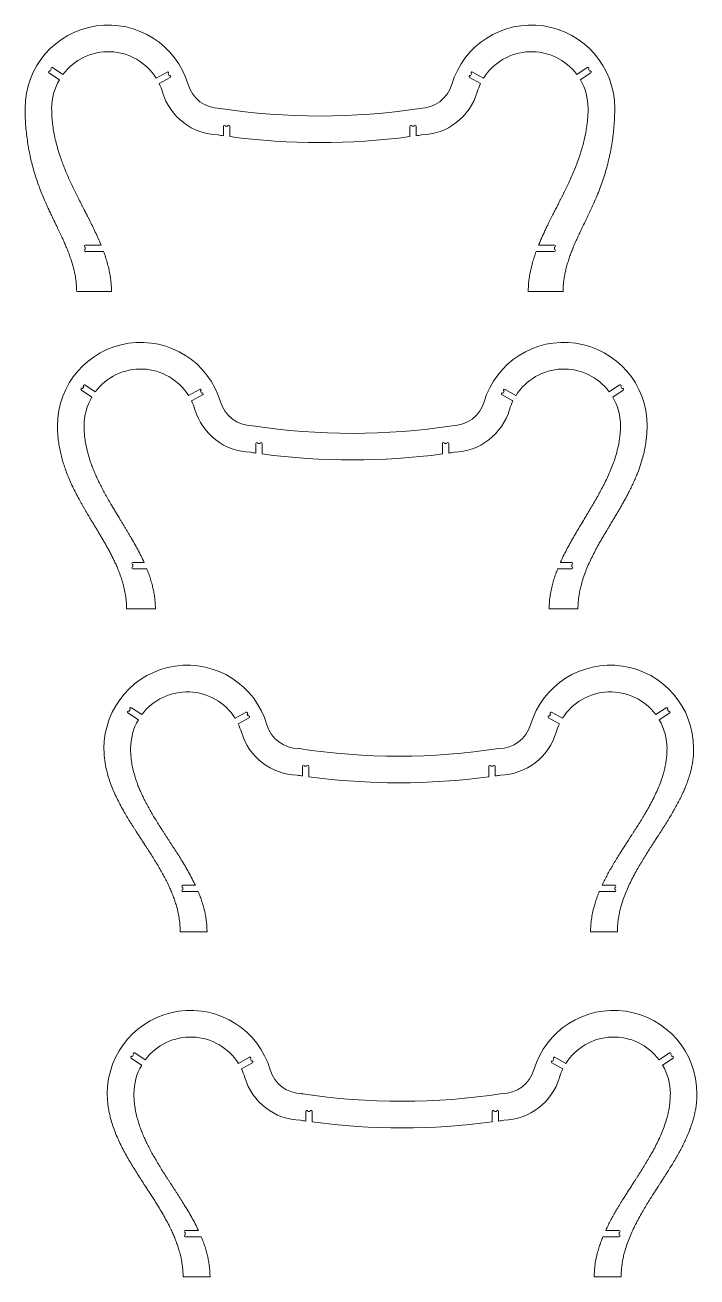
# Model space of a CAD drawing. Header units: millimetres. Extents: x -1732 to 2148, y -3588 to 3891.
# Drawn here: x 98 to 2115, y 134 to 3891 of the extents above; entities that cross this region are included whole.
import ezdxf

# ---------------------------------------------------------------- set-up
doc = ezdxf.new("R2010")
doc.units = ezdxf.units.MM

msp = doc.modelspace()

# ---------------------------------------------------------------- linework, layer by layer
at = {"color": 7, "linetype": 'Continuous', "lineweight": 15}
for p, q in [((176.7, 3757.9), (173.2, 3752.6)), ((211.5, 3742.4), (180.2, 3763.2)), ((1786.1, 3763.2), (1754.7, 3742.4)), ((1793.1, 3752.6), (1789.6, 3757.9)), ((169.7, 3747.3), (201, 3726.6)), ((524.3, 3749.7), (491.4, 3731.4)), ((500.7, 3714.8), (533.5, 3733.1)), ((530.5, 3738.6), (527.4, 3744.2)), ((1432.7, 3733.1), (1465.5, 3714.8)), ((1438.8, 3744.2), (1435.8, 3738.6)), ((1474.8, 3731.4), (1441.9, 3749.7)), ((1765.2, 3726.6), (1796.6, 3747.3)), ((693.6, 3587.4), (693.6, 3558.5)), ((706.3, 3587.4), (699.9, 3587.4)), ((712.6, 3555.9), (712.6, 3587.4)), ((1253.6, 3587.4), (1253.6, 3555.9)), ((1266.3, 3587.4), (1259.9, 3587.4)), ((1272.6, 3558.5), (1272.6, 3587.4)), ((326.2, 3230.2), (278.5, 3230.2)), ((278.5, 3223.9), (278.5, 3217.5)), ((278.5, 3211.2), (333.6, 3211.2)), ((1632.5, 3211.2), (1687.7, 3211.2)), ((1687.7, 3230.2), (1639.8, 3230.2)), ((1687.7, 3217.5), (1687.7, 3223.9)), ((252.8, 3090.7), (357.4, 3090.7)), ((1608.8, 3090.7), (1713.5, 3090.7)), ((266.9, 2795.1), (298.3, 2774.4)), ((273.9, 2805.7), (270.4, 2800.4)), ((308.7, 2790.2), (277.4, 2811)), ((621.6, 2797.5), (588.7, 2779.2)), ((598, 2762.6), (630.8, 2780.9)), ((627.7, 2786.4), (624.6, 2792)), ((1530, 2780.9), (1562.8, 2762.6)), ((1536.1, 2792), (1533, 2786.4)), ((1572, 2779.2), (1539.2, 2797.5)), ((1883.3, 2811), (1852, 2790.2)), ((1862.5, 2774.4), (1893.8, 2795.1)), ((1890.3, 2800.4), (1886.8, 2805.7)), ((790.9, 2635.2), (790.9, 2606.3)), ((803.5, 2635.2), (797.2, 2635.2)), ((809.9, 2603.7), (809.9, 2635.2)), ((1350.9, 2635.2), (1350.9, 2603.7)), ((1363.5, 2635.2), (1357.2, 2635.2)), ((1369.9, 2606.3), (1369.9, 2635.2)), ((455.3, 2278), (421.3, 2278)), ((421.3, 2271.7), (421.3, 2265.3)), ((421.3, 2259), (463.4, 2259)), ((1697.1, 2259), (1739.4, 2259)), ((1739.4, 2278), (1705.2, 2278)), ((1739.4, 2265.3), (1739.4, 2271.7)), ((402.8, 2138.5), (489.2, 2138.5)), ((1671.6, 2138.5), (1758, 2138.5)), ((448.5, 1821.5), (417.2, 1842.2)), ((2023.1, 1842.2), (1991.7, 1821.5)), ((406.7, 1826.4), (438, 1805.6)), ((413.7, 1837), (410.2, 1831.7)), ((761.3, 1828.8), (728.5, 1810.5)), ((737.7, 1793.9), (770.5, 1812.2)), ((767.5, 1817.7), (764.4, 1823.2)), ((1669.7, 1812.2), (1702.5, 1793.9)), ((1675.8, 1823.2), (1672.8, 1817.7)), ((1711.8, 1810.5), (1678.9, 1828.8)), ((2002.2, 1805.6), (2033.6, 1826.4)), ((2030.1, 1831.7), (2026.6, 1837)), ((930.6, 1666.5), (930.6, 1637.6)), ((943.3, 1666.5), (936.9, 1666.5)), ((949.6, 1634.9), (949.6, 1666.5)), ((1490.6, 1666.5), (1490.6, 1634.9)), ((1503.3, 1666.5), (1496.9, 1666.5)), ((1509.6, 1637.6), (1509.6, 1666.5)), ((609.4, 1309.3), (571.4, 1309.3)), ((571.4, 1302.9), (571.4, 1296.6)), ((571.4, 1290.3), (617.8, 1290.3)), ((1822.1, 1290.3), (1868.8, 1290.3)), ((1868.8, 1309.3), (1830.5, 1309.3)), ((1868.8, 1296.6), (1868.8, 1302.9)), ((563.7, 1169.8), (644.3, 1169.8)), ((1796, 1169.8), (1876.5, 1169.8)), ((416.6, 790.8), (447.9, 770)), ((423.6, 801.3), (420.1, 796.1)), ((458.4, 785.9), (427.1, 806.6)), ((771.3, 793.2), (738.4, 774.9)), ((1721.7, 774.9), (1688.9, 793.2)), ((2033, 806.6), (2001.7, 785.9)), ((2012.2, 770), (2043.5, 790.8)), ((2040, 796.1), (2036.5, 801.3)), ((747.6, 758.3), (780.5, 776.5)), ((777.4, 782.1), (774.3, 787.6)), ((1679.6, 776.5), (1712.5, 758.3)), ((1685.8, 787.6), (1682.7, 782.1)), ((940.6, 630.9), (940.6, 601.9)), ((953.2, 630.9), (946.9, 630.9)), ((959.6, 599.3), (959.6, 630.9)), ((1500.6, 630.9), (1500.6, 599.3)), ((1513.2, 630.9), (1506.9, 630.9)), ((1519.6, 601.9), (1519.6, 630.9)), ((618.5, 273.6), (578.7, 273.6)), ((578.7, 267.3), (578.7, 261)), ((1881.4, 273.6), (1841.3, 273.6)), ((1881.4, 261), (1881.4, 267.3)), ((578.7, 254.6), (626.9, 254.6)), ((1833, 254.6), (1881.4, 254.6)), ((572.4, 134.1), (653.3, 134.1)), ((1806.8, 134.1), (1887.7, 134.1))]:
    msp.add_line(p, q, dxfattribs=at)
for centre, radius, start, end in [((347.7, 3640.7), 250, 16.6015, 180), ((1618.5, 3640.7), 250, 0, 163.3985), ((347.7, 3640.7), 170, 32.2638, 143.2544), ((1618.5, 3640.7), 170, 36.7456, 147.7362), ((178.4, 3760.5), 3.17, 56.4578, 236.4578), ((1787.8, 3760.5), 3.17, 303.5422, 123.5422), ((171.4, 3750), 3.17, 56.4578, 236.4578), ((347.7, 3640.7), 170, 149.6613, 180), ((525.8, 3746.9), 3.17, 299.0603, 119.0603), ((532, 3735.9), 3.17, 299.0603, 119.0603), ((1434.2, 3735.9), 3.17, 60.9397, 240.9397), ((1440.4, 3746.9), 3.17, 60.9397, 240.9397), ((1618.5, 3640.7), 170, 0, 30.3387), ((1794.8, 3750), 3.17, 303.5422, 123.5422), ((347.7, 3640.7), 170, 16.6015, 25.8568), ((683.1, 3740.7), 180, 196.6015, 268.4002), ((683.1, 3740.7), 100, 196.6015, 269.5912), ((1283.1, 3740.7), 100, 270, 343.3985), ((1283.1, 3740.7), 180, 271.5998, 343.3985), ((1618.5, 3640.7), 170, 154.1432, 163.3985), ((682.3, 3630.7), 10, 81.2428, 89.5912), ((983.1, 5583.3), 1965.6, 261.2428, 278.779), ((696.8, 3587.4), 3.17, 0, 180), ((709.4, 3587.4), 3.17, 0, 180), ((1256.8, 3587.4), 3.17, 0, 180), ((1269.4, 3587.4), 3.17, 0, 180), ((983.1, 5583.5), 2045.6, 261.4246, 261.8641), ((983.1, 5583.5), 2045.6, 262.4013, 277.5987), ((983.1, 5583.5), 2045.6, 278.1359, 278.5754), ((278.5, 3227), 3.17, 90, 270), ((278.5, 3214.4), 3.17, 90, 270), ((1687.7, 3227), 3.17, 270, 90), ((1687.7, 3214.4), 3.17, 270, 90), ((445, 2688.5), 250, 16.6015, 180), ((1715.8, 2688.5), 250, 0, 163.3985), ((445, 2688.5), 170, 32.2638, 143.2544), ((1715.8, 2688.5), 170, 36.7456, 147.7362), ((268.7, 2797.8), 3.17, 56.4578, 236.4578), ((275.7, 2808.3), 3.17, 56.4578, 236.4578), ((623.1, 2794.7), 3.17, 299.0603, 119.0603), ((629.3, 2783.7), 3.17, 299.0603, 119.0603), ((1531.5, 2783.7), 3.17, 60.9397, 240.9397), ((1537.6, 2794.7), 3.17, 60.9397, 240.9397), ((1885.1, 2808.3), 3.17, 303.5422, 123.5422), ((1892.1, 2797.8), 3.17, 303.5422, 123.5422), ((445, 2688.5), 170, 149.6613, 180), ((445, 2688.5), 170, 16.6015, 25.8568), ((780.4, 2788.5), 100, 196.6015, 269.5912), ((1380.4, 2788.5), 100, 270, 343.3985), ((1715.8, 2688.5), 170, 154.1432, 163.3985), ((1715.8, 2688.5), 170, 0, 30.3387), ((780.4, 2788.5), 180, 196.6015, 268.4002), ((1380.4, 2788.5), 180, 271.5998, 343.3985), ((779.6, 2678.5), 10, 81.2428, 89.5912), ((1080.4, 4631.1), 1965.6, 261.2428, 278.779), ((794, 2635.2), 3.17, 0, 180), ((806.7, 2635.2), 3.17, 0, 180), ((1354, 2635.2), 3.17, 0, 180), ((1366.7, 2635.2), 3.17, 0, 180), ((1080.4, 4631.3), 2045.6, 261.4246, 261.8641), ((1080.4, 4631.3), 2045.6, 262.4013, 277.5987), ((1080.4, 4631.3), 2045.6, 278.1359, 278.5754), ((421.3, 2274.8), 3.17, 90, 270), ((421.3, 2262.2), 3.17, 90, 270), ((1739.4, 2274.8), 3.17, 270, 90), ((1739.4, 2262.2), 3.17, 270, 90), ((584.7, 1719.8), 250, 16.6015, 180), ((1855.5, 1719.8), 250, 0, 163.3985), ((584.7, 1719.8), 170, 32.2638, 143.2544), ((1855.5, 1719.8), 170, 36.7456, 147.7362), ((415.4, 1839.6), 3.17, 56.4578, 236.4578), ((2024.8, 1839.6), 3.17, 303.5422, 123.5422), ((408.4, 1829), 3.17, 56.4578, 236.4578), ((584.7, 1719.8), 170, 149.6613, 180), ((762.8, 1826), 3.17, 299.0603, 119.0603), ((769, 1814.9), 3.17, 299.0603, 119.0603), ((1671.2, 1814.9), 3.17, 60.9397, 240.9397), ((1677.4, 1826), 3.17, 60.9397, 240.9397), ((1855.5, 1719.8), 170, 0, 30.3387), ((2031.8, 1829), 3.17, 303.5422, 123.5422), ((584.7, 1719.8), 170, 16.6015, 25.8568), ((920.1, 1819.8), 180, 196.6015, 268.4002), ((920.1, 1819.8), 100, 196.6015, 269.5912), ((1520.1, 1819.8), 100, 270, 343.3985), ((1520.1, 1819.8), 180, 271.5998, 343.3985), ((1855.5, 1719.8), 170, 154.1432, 163.3985), ((919.3, 1709.8), 10, 81.2428, 89.5912), ((1220.1, 3662.4), 1965.6, 261.2428, 278.779), ((933.8, 1666.5), 3.17, 0, 180), ((946.4, 1666.5), 3.17, 0, 180), ((1493.8, 1666.5), 3.17, 0, 180), ((1506.4, 1666.5), 3.17, 0, 180), ((1220.1, 3662.6), 2045.6, 261.4246, 261.8641), ((1220.1, 3662.6), 2045.6, 262.4013, 277.5987), ((1220.1, 3662.6), 2045.6, 278.1359, 278.5754), ((571.4, 1306.1), 3.17, 90, 270), ((571.4, 1293.4), 3.17, 90, 270), ((1868.8, 1306.1), 3.17, 270, 90), ((1868.8, 1293.4), 3.17, 270, 90), ((594.7, 684.1), 250, 16.6015, 180), ((1865.5, 684.1), 250, 0, 163.3985), ((594.7, 684.1), 170, 32.2638, 143.2544), ((1865.5, 684.1), 170, 36.7456, 147.7362), ((418.4, 793.4), 3.17, 56.4578, 236.4578), ((425.4, 804), 3.17, 56.4578, 236.4578), ((772.8, 790.4), 3.17, 299.0603, 119.0603), ((1687.3, 790.4), 3.17, 60.9397, 240.9397), ((2034.8, 804), 3.17, 303.5422, 123.5422), ((2041.8, 793.4), 3.17, 303.5422, 123.5422), ((594.7, 684.1), 170, 149.6613, 180), ((594.7, 684.1), 170, 16.6015, 25.8568), ((779, 779.3), 3.17, 299.0603, 119.0603), ((930.1, 784.1), 100, 196.6015, 269.5912), ((1530.1, 784.1), 100, 270, 343.3985), ((1681.2, 779.3), 3.17, 60.9397, 240.9397), ((1865.5, 684.1), 170, 154.1432, 163.3985), ((1865.5, 684.1), 170, 0, 30.3387), ((930.1, 784.1), 180, 196.6015, 268.4002), ((1530.1, 784.1), 180, 271.5998, 343.3985), ((929.3, 674.2), 10, 81.2428, 89.5912), ((1230.1, 2626.8), 1965.6, 261.2428, 278.779), ((1230.1, 2627), 2045.6, 261.4246, 261.8641), ((943.7, 630.9), 3.17, 0, 180), ((956.4, 630.9), 3.17, 0, 180), ((1503.7, 630.9), 3.17, 0, 180), ((1516.4, 630.9), 3.17, 0, 180), ((1230.1, 2627), 2045.6, 278.1359, 278.5754), ((1230.1, 2627), 2045.6, 262.4013, 277.5987), ((578.7, 270.5), 3.17, 90, 270), ((1881.4, 270.5), 3.17, 270, 90), ((578.7, 257.8), 3.17, 90, 270), ((1881.4, 257.8), 3.17, 270, 90)]:
    msp.add_arc(centre, radius, start, end, dxfattribs=at)
for points, knots in [([(97.7, 3640.7), (97.8, 3632.7), (98, 3616.7), (99.4, 3592.7), (101.5, 3568.7), (104.5, 3544.8), (108.4, 3521.1), (112.8, 3498.6), (117.7, 3477.4), (123, 3457.5), (128.9, 3437.8), (135.4, 3418.2), (142.5, 3398.9), (150.1, 3379.7), (157.5, 3362.4), (164.4, 3347.1), (170.6, 3333.5), (175.5, 3323.3), (178.8, 3316.3), (180.6, 3312.7), (182.3, 3309), (184, 3305.6), (185.4, 3302.7), (186.7, 3300), (187.9, 3297.4), (189.3, 3294.6), (190.6, 3291.9), (191.7, 3289.6), (193.1, 3286.8), (194.7, 3283.5), (196.6, 3279.4), (198.6, 3275.3), (200.5, 3271.2), (202.4, 3267.3), (204.3, 3263.3), (206.1, 3259.4), (208.4, 3254.5), (210.9, 3249), (213.8, 3242.6), (216.6, 3236.3), (220.3, 3227.6), (224.9, 3216.6), (230.1, 3203.1), (235, 3189.5), (239.4, 3175.8), (243.6, 3160.8), (247.4, 3144.4), (250.4, 3126.7), (252.4, 3108.7), (252.6, 3096.7), (252.8, 3090.7)], [0, 0, 0, 0, 0.04147, 0.083257, 0.124995, 0.166687, 0.208404, 0.250006, 0.285762, 0.321396, 0.357081, 0.392803, 0.428498, 0.46422, 0.500008, 0.52597, 0.551855, 0.577549, 0.584629, 0.592045, 0.598682, 0.605686, 0.611712, 0.615715, 0.620861, 0.626815, 0.631979, 0.636432, 0.640173, 0.648109, 0.655493, 0.663708, 0.671679, 0.679227, 0.68635, 0.694257, 0.702137, 0.713999, 0.726095, 0.738297, 0.750012, 0.77521, 0.800268, 0.825226, 0.850137, 0.875017, 0.906264, 0.937511, 0.968756, 1, 1, 1, 1]), ([(326.2, 3230.2), (325.9, 3230.9), (323.1, 3237.9), (317.4, 3251), (308.9, 3269.6), (300, 3287.9), (293.4, 3301.2), (289.1, 3309.8), (287.3, 3313.4), (285.5, 3316.8), (283.8, 3320.2), (282.2, 3323.3), (280.7, 3326.2), (279.4, 3328.7), (278.2, 3331), (277.1, 3333.2), (275.9, 3335.5), (274.3, 3338.7), (272.5, 3342.3), (270.5, 3346), (268.7, 3349.7), (266.8, 3353.4), (264.9, 3357), (263.2, 3360.4), (259.3, 3368), (253.3, 3380), (245.2, 3396.4), (237.3, 3412.8), (229.7, 3429.4), (222.4, 3446.2), (215.4, 3463.2), (208.9, 3480.2), (202.5, 3498.4), (196.5, 3517.4), (191, 3537.6), (186.3, 3557.9), (182.5, 3578.7), (179.8, 3599.5), (178, 3620.2), (177.8, 3633.9), (177.7, 3640.7)], [0, 0, 0, 0, 0.005124, 0.051383, 0.09762, 0.143828, 0.189891, 0.199194, 0.208866, 0.217365, 0.225688, 0.234751, 0.241086, 0.247739, 0.254254, 0.258503, 0.264325, 0.271721, 0.282954, 0.291806, 0.300724, 0.310683, 0.320007, 0.328697, 0.336753, 0.378207, 0.419661, 0.461115, 0.502569, 0.544026, 0.585481, 0.627644, 0.668389, 0.716307, 0.763363, 0.810878, 0.858607, 0.906636, 0.953723, 1, 1, 1, 1]), ([(1788.5, 3640.7), (1788.4, 3634.8), (1788.3, 3622.8), (1786.9, 3604.8), (1784.7, 3586.5), (1781.7, 3568.3), (1778, 3550.2), (1773.6, 3532.6), (1768.6, 3514.9), (1762.8, 3497), (1756.2, 3478.3), (1748.7, 3459.3), (1740.8, 3440.4), (1732.7, 3422.5), (1724.8, 3405.5), (1719, 3393.5), (1715.1, 3385.7), (1713.3, 3382.1), (1711.5, 3378.5), (1709.7, 3374.9), (1707.9, 3371.4), (1706.1, 3367.6), (1704, 3363.6), (1701.8, 3359.2), (1699.2, 3354.1), (1696.7, 3349.1), (1693.9, 3343.7), (1691.2, 3338.4), (1688.4, 3332.9), (1685.7, 3327.7), (1681.3, 3318.9), (1675, 3306.6), (1667.9, 3292.2), (1661.5, 3279.1), (1656.1, 3267.5), (1650.7, 3255.8), (1645.6, 3244.1), (1642, 3235.5), (1640.1, 3230.9), (1639.8, 3230.2)], [0, 0, 0, 0, 0.040327, 0.081341, 0.123132, 0.165787, 0.20675, 0.248686, 0.289546, 0.331584, 0.377273, 0.424261, 0.470609, 0.516951, 0.557721, 0.598429, 0.607661, 0.617116, 0.626154, 0.634911, 0.644002, 0.653427, 0.663185, 0.674601, 0.687464, 0.701771, 0.712905, 0.728832, 0.742182, 0.755225, 0.768843, 0.808914, 0.849479, 0.878346, 0.90743, 0.936796, 0.965884, 0.994784, 1, 1, 1, 1]), ([(1713.5, 3090.7), (1713.5, 3095.5), (1713.7, 3105.1), (1715, 3119.4), (1716.9, 3133.7), (1719.6, 3147.9), (1723, 3162.2), (1727, 3176.5), (1731.6, 3190.9), (1736.7, 3205.2), (1742.2, 3219.3), (1748.1, 3233.3), (1754.2, 3247.1), (1760.5, 3260.8), (1767.5, 3275.6), (1775.2, 3291.7), (1783.6, 3309), (1791.9, 3326.4), (1799.9, 3343.5), (1808.4, 3362.4), (1817.1, 3383), (1825.9, 3405.3), (1833.9, 3428), (1841.2, 3450.9), (1847.5, 3474.1), (1853.1, 3497.5), (1857.8, 3521.1), (1861.6, 3544.8), (1864.7, 3568.7), (1866.8, 3592.7), (1868.2, 3616.7), (1868.4, 3632.7), (1868.5, 3640.7)], [0, 0, 0, 0, 0.024951, 0.049895, 0.074868, 0.09989, 0.124991, 0.151139, 0.177302, 0.203482, 0.229713, 0.25599, 0.282416, 0.308528, 0.334324, 0.367147, 0.40147, 0.43436, 0.467102, 0.499998, 0.541801, 0.583421, 0.624997, 0.666743, 0.708297, 0.749996, 0.791598, 0.833316, 0.875005, 0.916747, 0.958539, 1, 1, 1, 1]), ([(357.4, 3090.7), (357.3, 3096.6), (357.1, 3108.3), (355.4, 3125.9), (352.7, 3143.4), (349.1, 3160.6), (344.7, 3177.7), (339.5, 3194.6), (335.6, 3205.6), (333.6, 3211.2)], [0, 0, 0, 0, 0.1429242, 0.285791, 0.4286549, 0.5715032, 0.714341, 0.857178, 1, 1, 1, 1]), ([(1632.5, 3211.2), (1630.5, 3205.6), (1626.6, 3194.6), (1621.5, 3177.7), (1617.1, 3160.6), (1613.5, 3143.3), (1610.8, 3125.9), (1609.1, 3108.3), (1608.9, 3096.6), (1608.8, 3090.7)], [0, 0, 0, 0, 0.142825, 0.285665, 0.428504, 0.571353, 0.714218, 0.857096, 1, 1, 1, 1]), ([(195, 2688.5), (195.1, 2682.3), (195.3, 2669.9), (196.8, 2651.4), (199.3, 2632.9), (202.7, 2614.6), (206.9, 2596.4), (211.9, 2578.6), (217.7, 2560.8), (224.4, 2542.7), (232.2, 2524), (240.8, 2505.1), (250.1, 2486.5), (258.1, 2471.4), (264.4, 2459.9), (269, 2451.7), (273.7, 2443.6), (278.4, 2435.5), (283.1, 2427.5), (287.9, 2419.4), (293.1, 2410.7), (298.9, 2401.1), (305.1, 2390.9), (311.4, 2380.4), (317.6, 2370.2), (323.7, 2359.9), (329.7, 2349.7), (335.9, 2339.1), (342.2, 2328.1), (348.5, 2316.6), (354.6, 2305.1), (360.6, 2293.4), (366.6, 2281.1), (372.5, 2268.1), (378.3, 2254.3), (383.6, 2240.4), (388.4, 2226.3), (393, 2210.9), (397, 2194), (400.3, 2175.6), (402.4, 2157.1), (402.6, 2144.7), (402.8, 2138.5)], [0, 0, 0, 0, 0.031044, 0.062495, 0.093511, 0.124992, 0.155949, 0.18749, 0.21834, 0.249992, 0.284928, 0.31986, 0.354791, 0.389724, 0.405691, 0.421078, 0.437124, 0.452378, 0.468558, 0.48353, 0.499999, 0.519429, 0.54, 0.560001, 0.581028, 0.600373, 0.620315, 0.640426, 0.662204, 0.684138, 0.706274, 0.728209, 0.750009, 0.775146, 0.800194, 0.825177, 0.85011, 0.875016, 0.906264, 0.937511, 0.968756, 1, 1, 1, 1]), ([(455.3, 2278), (452.2, 2284.5), (446.1, 2297.6), (436.2, 2316.8), (425.8, 2335.7), (417.1, 2350.9), (410.2, 2362.6), (405.2, 2371), (400.3, 2379.1), (395.3, 2387.5), (390.2, 2395.8), (385, 2404.3), (380.4, 2412), (376.3, 2418.8), (372.8, 2424.5), (369.4, 2430.2), (366, 2435.8), (362.5, 2441.6), (359.1, 2447.3), (353.8, 2456.4), (346.5, 2469), (337.8, 2484.5), (329.8, 2499.5), (322.3, 2514.1), (315.1, 2528.9), (308.6, 2543.4), (302.6, 2557.7), (297.2, 2571.7), (292.3, 2585.8), (287.9, 2600), (283.8, 2615.8), (280.1, 2632.8), (277.2, 2651.3), (275.3, 2669.9), (275.1, 2682.3), (275, 2688.5)], [0, 0, 0, 0, 0.047735, 0.095398, 0.142807, 0.190192, 0.211903, 0.232684, 0.254679, 0.274583, 0.297449, 0.318836, 0.340482, 0.356823, 0.371413, 0.385041, 0.400416, 0.414913, 0.429418, 0.444475, 0.484965, 0.525512, 0.561711, 0.597898, 0.634079, 0.670249, 0.703366, 0.736395, 0.769354, 0.802263, 0.835138, 0.876861, 0.917572, 0.959094, 1, 1, 1, 1]), ([(1885.8, 2688.5), (1885.7, 2683.6), (1885.6, 2673.6), (1884.3, 2658.8), (1882.4, 2644), (1879.7, 2629.2), (1875.9, 2612.7), (1870.7, 2594.4), (1864, 2574.6), (1856.4, 2555.1), (1848, 2536), (1838.9, 2517.1), (1829.5, 2498.9), (1819.9, 2481.2), (1810.2, 2464), (1800.2, 2447), (1790.1, 2430), (1779.6, 2412.5), (1768.7, 2394.6), (1757.7, 2376.2), (1746.9, 2357.8), (1736.3, 2339.3), (1726.1, 2320.7), (1716.3, 2301.7), (1709.4, 2287.5), (1705.8, 2279.5), (1705.2, 2278)], [0, 0, 0, 0, 0.03261, 0.065683, 0.098545, 0.131316, 0.164848, 0.210925, 0.257011, 0.303112, 0.34923, 0.395373, 0.441546, 0.485067, 0.528593, 0.57213, 0.615701, 0.659425, 0.707243, 0.754286, 0.801292, 0.848273, 0.895244, 0.942201, 0.989145, 1, 1, 1, 1]), ([(1758, 2138.5), (1758.1, 2143.5), (1758.3, 2153.4), (1759.6, 2168.2), (1761.7, 2182.9), (1764.5, 2197.6), (1768.6, 2214), (1774, 2232), (1781.1, 2251.6), (1789.1, 2270.8), (1797.9, 2289.7), (1807.3, 2308.3), (1816, 2324.6), (1823.9, 2338.7), (1830.8, 2350.6), (1837.7, 2362.4), (1843.1, 2371.6), (1847, 2378.1), (1849.4, 2382.1), (1851.4, 2385.4), (1853, 2388), (1854.2, 2390.1), (1855.6, 2392.4), (1857.3, 2395.3), (1859.1, 2398.3), (1860.8, 2401), (1862.4, 2403.7), (1863.9, 2406.2), (1865.6, 2409), (1868.7, 2414.2), (1873.4, 2422), (1879.4, 2432.3), (1885.4, 2442.5), (1891.3, 2452.8), (1897.1, 2463.2), (1902.8, 2473.6), (1909.1, 2485.5), (1915.8, 2498.7), (1922.9, 2513.5), (1929.6, 2528.4), (1936.5, 2545), (1943.4, 2563.4), (1950, 2583.7), (1955.6, 2604.3), (1960, 2625.1), (1963.3, 2646.1), (1965.4, 2667.3), (1965.7, 2681.5), (1965.8, 2688.5)], [0, 0, 0, 0, 0.024963, 0.049916, 0.074892, 0.099911, 0.124993, 0.159922, 0.194856, 0.229801, 0.26476, 0.299738, 0.33474, 0.357701, 0.380858, 0.404175, 0.426603, 0.434721, 0.442184, 0.449892, 0.454126, 0.457722, 0.462283, 0.467809, 0.474356, 0.479786, 0.484133, 0.489719, 0.495055, 0.500004, 0.520786, 0.54042, 0.560158, 0.580371, 0.600192, 0.620163, 0.640243, 0.66769, 0.695132, 0.722572, 0.750014, 0.785779, 0.821606, 0.857416, 0.893088, 0.928704, 0.964528, 1, 1, 1, 1]), ([(489.2, 2138.5), (489.1, 2143.5), (488.9, 2153.4), (487.6, 2168.3), (485.6, 2183.1), (482.8, 2197.8), (479.1, 2212.9), (474.7, 2228.2), (469.4, 2243.7), (465.4, 2253.9), (463.4, 2259)], [0, 0, 0, 0, 0.120526, 0.240815, 0.361286, 0.481957, 0.602924, 0.735254, 0.867602, 1, 1, 1, 1]), ([(1697.1, 2259), (1695.1, 2253.9), (1691.2, 2243.7), (1686, 2228.2), (1681.2, 2211.7), (1677.1, 2194.2), (1674, 2175.8), (1672, 2157.2), (1671.7, 2144.7), (1671.6, 2138.5)], [0, 0, 0, 0, 0.132358, 0.264661, 0.396942, 0.547714, 0.698476, 0.849239, 1, 1, 1, 1]), ([(334.7, 1719.8), (334.8, 1714.8), (335, 1704.7), (336.3, 1689.7), (338.4, 1674.7), (341.2, 1659.8), (345.3, 1643.1), (350.9, 1624.8), (358.1, 1605), (366.4, 1585.5), (375.4, 1566.4), (385.2, 1547.6), (395.1, 1529.9), (405, 1513.1), (414.7, 1497.3), (422.8, 1484.5), (429, 1474.7), (433.5, 1467.8), (437, 1462.4), (439.5, 1458.6), (440.9, 1456.3), (442.4, 1454.1), (443.7, 1452.1), (444.7, 1450.6), (445.6, 1449.2), (446.5, 1447.8), (447.6, 1446.2), (448.8, 1444.2), (450.2, 1442.1), (451.6, 1440), (452.7, 1438.3), (453.6, 1436.9), (454.6, 1435.4), (455.7, 1433.7), (457.2, 1431.4), (459, 1428.6), (461.2, 1425.3), (463.6, 1421.5), (466.2, 1417.6), (469, 1413.3), (471.8, 1409), (477, 1400.8), (484.5, 1388.8), (493.9, 1373.5), (502.7, 1358.7), (510.9, 1344.3), (518.7, 1329.7), (526, 1315.3), (532.6, 1301.1), (538.6, 1287.2), (544.1, 1273.1), (549, 1258.9), (553.7, 1243.2), (557.9, 1226.1), (561.2, 1207.5), (563.3, 1188.7), (563.6, 1176.1), (563.7, 1169.8)], [0, 0, 0, 0, 0.024798, 0.049849, 0.074907, 0.099921, 0.124991, 0.159927, 0.194868, 0.229818, 0.264784, 0.299769, 0.33478, 0.365533, 0.396273, 0.426935, 0.440628, 0.453695, 0.46798, 0.472245, 0.476617, 0.481238, 0.485611, 0.488017, 0.490659, 0.493536, 0.496648, 0.499996, 0.505116, 0.509304, 0.512559, 0.514882, 0.517778, 0.521531, 0.525079, 0.53105, 0.538063, 0.544811, 0.553346, 0.561305, 0.570174, 0.578958, 0.609598, 0.64033, 0.667745, 0.695185, 0.722597, 0.750012, 0.775138, 0.800182, 0.825168, 0.850107, 0.875018, 0.906265, 0.937512, 0.968756, 1, 1, 1, 1]), ([(609.4, 1309.3), (606.2, 1315.9), (599.7, 1329.1), (589.2, 1348.5), (578.2, 1367.5), (567.3, 1385.5), (556.6, 1402.6), (549, 1414.4), (544.1, 1421.9), (541.9, 1425.3), (539.8, 1428.5), (537.7, 1431.8), (535.7, 1434.8), (533.8, 1437.8), (531.6, 1441.1), (529.2, 1444.8), (526.7, 1448.6), (524.3, 1452.4), (521.9, 1455.9), (519.5, 1459.7), (517, 1463.5), (514.4, 1467.5), (511.8, 1471.6), (509, 1475.9), (506.2, 1480.3), (501, 1488.5), (493.4, 1500.4), (484.1, 1515.7), (475.3, 1530.6), (467.2, 1545.1), (459.4, 1559.7), (452.2, 1574.1), (445.6, 1588.3), (439.6, 1602.2), (434.2, 1616.3), (429.3, 1630.6), (424.6, 1646.3), (420.5, 1663.4), (417.2, 1682.1), (415.1, 1700.9), (414.8, 1713.5), (414.7, 1719.8)], [0, 0, 0, 0, 0.047972, 0.096013, 0.143683, 0.191354, 0.233309, 0.274994, 0.283253, 0.291899, 0.300933, 0.308668, 0.317125, 0.324487, 0.332058, 0.342367, 0.353427, 0.361959, 0.371758, 0.381103, 0.391121, 0.401188, 0.412426, 0.422984, 0.434639, 0.44618, 0.4865, 0.526931, 0.562996, 0.599082, 0.635143, 0.671197, 0.70424, 0.737181, 0.770045, 0.802848, 0.835615, 0.876713, 0.917811, 0.958906, 1, 1, 1, 1]), ([(2025.5, 1719.8), (2025.4, 1714.7), (2025.3, 1704.7), (2023.8, 1689.6), (2021.6, 1674.7), (2018.6, 1659.9), (2014.3, 1643.3), (2008.5, 1625), (2000.9, 1605.3), (1992.5, 1585.9), (1983.2, 1566.9), (1973.3, 1548.2), (1963.3, 1530.5), (1953.4, 1513.8), (1943.6, 1498), (1935.6, 1485.2), (1929.3, 1475.5), (1924.9, 1468.5), (1921.2, 1462.8), (1918.3, 1458.3), (1916.2, 1455), (1914, 1451.7), (1911.9, 1448.4), (1909.1, 1444.1), (1905.8, 1439.1), (1902.1, 1433.4), (1898.5, 1427.7), (1894.9, 1422.1), (1891.3, 1416.4), (1887.7, 1410.8), (1881.9, 1401.7), (1874.2, 1389.2), (1864.9, 1373.9), (1856.3, 1359), (1848.2, 1344.5), (1840.4, 1329.9), (1834.6, 1318.1), (1831.4, 1311.2), (1830.5, 1309.3)], [0, 0, 0, 0, 0.032823, 0.065635, 0.098477, 0.13138, 0.164369, 0.2103, 0.256241, 0.302201, 0.348182, 0.39419, 0.440232, 0.48067, 0.521076, 0.561374, 0.579347, 0.596375, 0.615398, 0.623197, 0.631773, 0.640718, 0.64912, 0.657522, 0.673849, 0.688391, 0.701993, 0.717441, 0.731839, 0.746231, 0.761279, 0.801619, 0.842033, 0.878116, 0.914186, 0.950245, 0.986294, 1, 1, 1, 1]), ([(1876.5, 1169.8), (1876.6, 1174.8), (1876.8, 1184.9), (1878.1, 1199.9), (1880.2, 1214.8), (1883.2, 1229.7), (1887.3, 1246.3), (1892.9, 1264.6), (1900.2, 1284.5), (1908.5, 1303.9), (1917.6, 1323), (1927.3, 1341.8), (1937.2, 1359.5), (1947, 1376.3), (1956.7, 1392.1), (1964.7, 1405), (1970.9, 1414.7), (1975.4, 1421.7), (1978.8, 1427.1), (1981.3, 1430.9), (1982.8, 1433.2), (1984.2, 1435.5), (1985.4, 1437.3), (1986.4, 1438.8), (1987.1, 1439.9), (1987.8, 1441), (1988.7, 1442.3), (1989.5, 1443.6), (1990.7, 1445.5), (1992.1, 1447.6), (1993.5, 1449.8), (1994.6, 1451.4), (1995.4, 1452.8), (1996.4, 1454.2), (1997.5, 1455.9), (1998.9, 1458.2), (2000.7, 1460.9), (2002.9, 1464.3), (2005.3, 1468.1), (2007.8, 1472), (2010.6, 1476.3), (2013.4, 1480.7), (2018.6, 1488.9), (2026.1, 1500.8), (2035.4, 1516.1), (2044.2, 1531), (2052.3, 1545.4), (2060.1, 1560), (2067.4, 1574.4), (2074, 1588.6), (2080.1, 1602.5), (2085.6, 1616.5), (2090.6, 1630.8), (2094.9, 1645.2), (2098.7, 1659.9), (2101.7, 1674.7), (2103.9, 1689.7), (2105.3, 1704.7), (2105.4, 1714.8), (2105.5, 1719.8)], [0, 0, 0, 0, 0.024966, 0.049921, 0.074897, 0.099914, 0.12499, 0.159922, 0.194861, 0.22981, 0.264786, 0.299763, 0.334792, 0.365537, 0.39628, 0.426954, 0.440636, 0.453706, 0.467987, 0.472259, 0.476634, 0.481251, 0.48564, 0.487652, 0.489817, 0.492135, 0.494605, 0.497227, 0.500002, 0.505453, 0.509781, 0.512983, 0.51506, 0.517792, 0.521555, 0.525104, 0.531057, 0.538074, 0.544824, 0.553358, 0.561312, 0.570193, 0.578983, 0.609605, 0.640335, 0.66776, 0.695183, 0.722599, 0.750007, 0.775135, 0.800182, 0.825167, 0.850105, 0.875011, 0.900092, 0.925111, 0.950196, 0.975266, 1, 1, 1, 1]), ([(644.3, 1169.8), (644.2, 1174.8), (644, 1184.9), (642.6, 1199.9), (640.5, 1214.9), (637.6, 1229.7), (633.8, 1244.8), (629.2, 1260), (623.9, 1275.2), (619.8, 1285.3), (617.8, 1290.3)], [0, 0, 0, 0, 0.121711, 0.243185, 0.364824, 0.486658, 0.608785, 0.739132, 0.869522, 1, 1, 1, 1]), ([(1822.1, 1290.3), (1820.1, 1285.3), (1816.1, 1275.2), (1810.9, 1259.9), (1806, 1243.6), (1801.7, 1226.1), (1798.5, 1207.5), (1796.4, 1188.7), (1796.1, 1176.1), (1796, 1169.8)], [0, 0, 0, 0, 0.1304339, 0.2607751, 0.3910679, 0.5433057, 0.6955411, 0.8477721, 1, 1, 1, 1]), ([(344.7, 684.1), (344.7, 679.2), (344.9, 669.1), (346.2, 654.1), (348.3, 639.2), (351.1, 624.3), (355.1, 607.6), (360.6, 589.2), (367.8, 569.4), (375.9, 549.9), (384.9, 530.7), (394.6, 512), (404.6, 493.8), (414.9, 476.3), (425.3, 459.2), (435.9, 442.4), (446.8, 425.6), (458, 408.3), (469.5, 390.5), (481.3, 372.3), (492.8, 354.1), (504, 335.8), (514.9, 317.2), (525.2, 298.3), (534, 281), (541.4, 265.4), (547.3, 251.5), (552.8, 237.4), (557.8, 223.2), (562.4, 207.5), (566.6, 190.4), (569.9, 171.8), (572, 153), (572.3, 140.4), (572.4, 134.1)], [0, 0, 0, 0, 0.024799, 0.04985, 0.074751, 0.099614, 0.124992, 0.15993, 0.194872, 0.229823, 0.264789, 0.299774, 0.334785, 0.36778, 0.400788, 0.433792, 0.466831, 0.499997, 0.536197, 0.571897, 0.607541, 0.643186, 0.678792, 0.714415, 0.750011, 0.775138, 0.800183, 0.825169, 0.850106, 0.875018, 0.906265, 0.937512, 0.968756, 1, 1, 1, 1]), ([(618.5, 273.6), (615.3, 280.3), (608.9, 293.5), (598.4, 312.8), (587.4, 331.9), (576.5, 349.9), (565.9, 366.9), (558.2, 378.9), (553.1, 386.8), (550.7, 390.5), (548.3, 394.2), (545.9, 397.9), (543.7, 401.2), (541.3, 405), (538.8, 408.9), (536.1, 412.9), (533.7, 416.7), (531.4, 420.3), (528.9, 424), (526.5, 427.8), (523.9, 431.8), (521.2, 435.9), (518.5, 440.3), (515.7, 444.6), (510.5, 452.8), (503, 464.8), (493.7, 480.1), (485, 495), (476.9, 509.5), (469.1, 524.1), (461.9, 538.5), (455.4, 552.7), (449.4, 566.7), (444, 580.8), (439.1, 595), (434.5, 610.7), (430.4, 627.9), (427.2, 646.5), (425.1, 665.3), (424.8, 677.9), (424.7, 684.1)], [0, 0, 0, 0, 0.047958, 0.095976, 0.14363, 0.191284, 0.233221, 0.274878, 0.284347, 0.294332, 0.304074, 0.313275, 0.322619, 0.330371, 0.342252, 0.353193, 0.361818, 0.371631, 0.380987, 0.391004, 0.401066, 0.412307, 0.422881, 0.434534, 0.446074, 0.486413, 0.526835, 0.562925, 0.599005, 0.635076, 0.671137, 0.704185, 0.737132, 0.770001, 0.802811, 0.835585, 0.876691, 0.917796, 0.958898, 1, 1, 1, 1]), ([(2035.5, 684.1), (2035.4, 679.1), (2035.2, 669.1), (2033.8, 654), (2031.6, 639.1), (2028.6, 624.3), (2024.3, 607.7), (2018.5, 589.4), (2011.1, 569.7), (2002.7, 550.3), (1993.4, 531.3), (1983.6, 512.6), (1973.6, 494.9), (1963.7, 478.2), (1954, 462.3), (1946, 449.5), (1939.8, 439.8), (1935.4, 432.8), (1932.1, 427.8), (1930, 424.5), (1929.2, 423.3), (1928.4, 422.1), (1927.6, 420.8), (1926.7, 419.4), (1926, 418.2), (1925.4, 417.4), (1925, 416.8), (1924.5, 416), (1923.8, 414.9), (1922.8, 413.4), (1921.7, 411.6), (1919.5, 408.2), (1916.5, 403.6), (1912.8, 397.9), (1909.2, 392.2), (1905.5, 386.5), (1901.9, 380.7), (1898.3, 375.1), (1892.6, 366), (1884.8, 353.6), (1875.6, 338.2), (1867, 323.3), (1858.9, 308.8), (1851.2, 294.2), (1845.4, 282.4), (1842.2, 275.5), (1841.3, 273.6)], [0, 0, 0, 0, 0.032828, 0.065647, 0.098495, 0.131405, 0.164398, 0.210338, 0.256288, 0.302256, 0.348247, 0.394257, 0.440323, 0.480751, 0.521179, 0.561484, 0.579465, 0.596515, 0.615512, 0.618678, 0.621751, 0.624983, 0.628371, 0.631916, 0.635619, 0.637301, 0.638385, 0.640393, 0.643322, 0.647173, 0.651946, 0.657641, 0.673207, 0.687563, 0.702125, 0.717589, 0.731984, 0.746369, 0.761424, 0.801768, 0.842187, 0.878275, 0.914351, 0.950417, 0.986472, 1, 1, 1, 1]), ([(1887.7, 134.1), (1887.8, 139.2), (1887.9, 149.2), (1889.3, 164.3), (1891.4, 179.2), (1894.3, 194), (1898.5, 210.7), (1904.1, 228.9), (1911.4, 248.7), (1919.6, 268.2), (1928.7, 287.3), (1938.4, 306), (1948.3, 323.8), (1958.1, 340.5), (1967.7, 356.4), (1975.7, 369.2), (1981.9, 379), (1986.3, 385.9), (1989.8, 391.3), (1992.3, 395.2), (1993.8, 397.5), (1995.2, 399.8), (1996.7, 402), (1998.1, 404.2), (1999.6, 406.6), (2001.5, 409.5), (2003.5, 412.6), (2005.3, 415.4), (2006.9, 418), (2008.6, 420.5), (2010.4, 423.4), (2012.2, 426.2), (2014.1, 429), (2016.3, 432.5), (2018.7, 436.2), (2021.4, 440.6), (2024.2, 444.9), (2029.4, 453.1), (2036.9, 465.1), (2046.1, 480.4), (2054.8, 495.3), (2062.9, 509.7), (2070.7, 524.4), (2077.9, 538.8), (2084.4, 552.9), (2090.4, 566.9), (2095.8, 580.9), (2100.7, 595.2), (2105.1, 609.6), (2108.7, 624.3), (2111.7, 639.1), (2113.8, 654.1), (2115.2, 669.1), (2115.4, 679.2), (2115.5, 684.1)], [0, 0, 0, 0, 0.024966, 0.049921, 0.074896, 0.099914, 0.12499, 0.159922, 0.194862, 0.22981, 0.264785, 0.299762, 0.334791, 0.365534, 0.396276, 0.426944, 0.440623, 0.453672, 0.467985, 0.472324, 0.476788, 0.481525, 0.485865, 0.489874, 0.494587, 0.500003, 0.507096, 0.512452, 0.516564, 0.522413, 0.527794, 0.533116, 0.539061, 0.544782, 0.55332, 0.561306, 0.570183, 0.578967, 0.609599, 0.640331, 0.667757, 0.695182, 0.722599, 0.750009, 0.775134, 0.800181, 0.825166, 0.850103, 0.87501, 0.900088, 0.925108, 0.950193, 0.975263, 1, 1, 1, 1]), ([(653.3, 134.1), (653.2, 139.2), (653.1, 149.2), (651.7, 164.3), (649.6, 179.2), (646.6, 194.1), (642.9, 209.1), (638.3, 224.3), (633, 239.6), (628.9, 249.6), (626.9, 254.6)], [0, 0, 0, 0, 0.1216371, 0.2430391, 0.364605, 0.4863681, 0.6084233, 0.7388947, 0.8694065, 1, 1, 1, 1]), ([(1833, 254.6), (1831, 249.6), (1827, 239.6), (1821.7, 224.3), (1816.8, 207.9), (1812.6, 190.4), (1809.3, 171.8), (1807.2, 153), (1807, 140.4), (1806.8, 134.1)], [0, 0, 0, 0, 0.130551, 0.261016, 0.391433, 0.543579, 0.695724, 0.847864, 1, 1, 1, 1])]:
    msp.add_open_spline(points, degree=3, knots=knots, dxfattribs=at)

doc.saveas('drawing.dxf')
